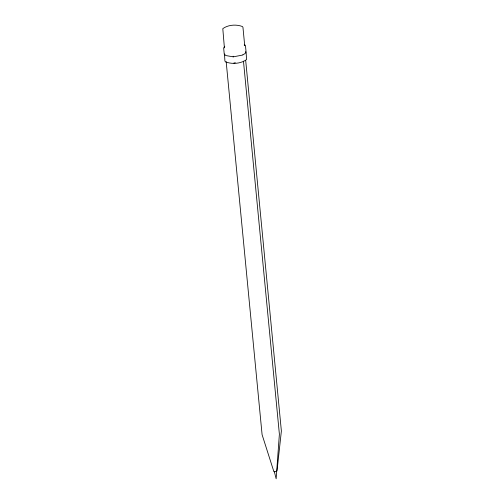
<?xml version="1.0" encoding="UTF-8"?>
<svg xmlns="http://www.w3.org/2000/svg" width="504" height="504" viewBox="0 0 504 504"><rect width="100%" height="100%" fill="white"/><g stroke="black" fill="none" stroke-linecap="round" stroke-linejoin="round"><path stroke-width="0.76" d="M224.501 53.972L224.91 61.053L225.464 61.847C232.054 64.418 240.773 63.781 246.544 59.585L246.135 52.504L245.574 51.71M224.759 46.255L223.656 48.012L224.255 54.224L224.809 55.012M243.382 54.495L244.969 53.645L246.072 51.88L245.473 45.675L244.919 44.881M225.521 54.879L225.578 55.503L233.232 56.845L242.878 55.018L242.815 54.394M233.831 63.05L235.318 62.773M244.207 45.014L244.724 45.751L242.947 27.279L242.43 26.542C236.294 24.148 228.173 24.74 222.799 28.646L224.406 47.93M274.277 471.442L276.154 478.8L279.386 434.19L243.476 61.223M245.687 60.411L281.377 431.021L277.08 470.352L276.709 471.158L275.096 471.7L273.899 471.712L262.093 434.675L226.176 61.709M233.176 56.221L233.232 56.845"/></g></svg>
